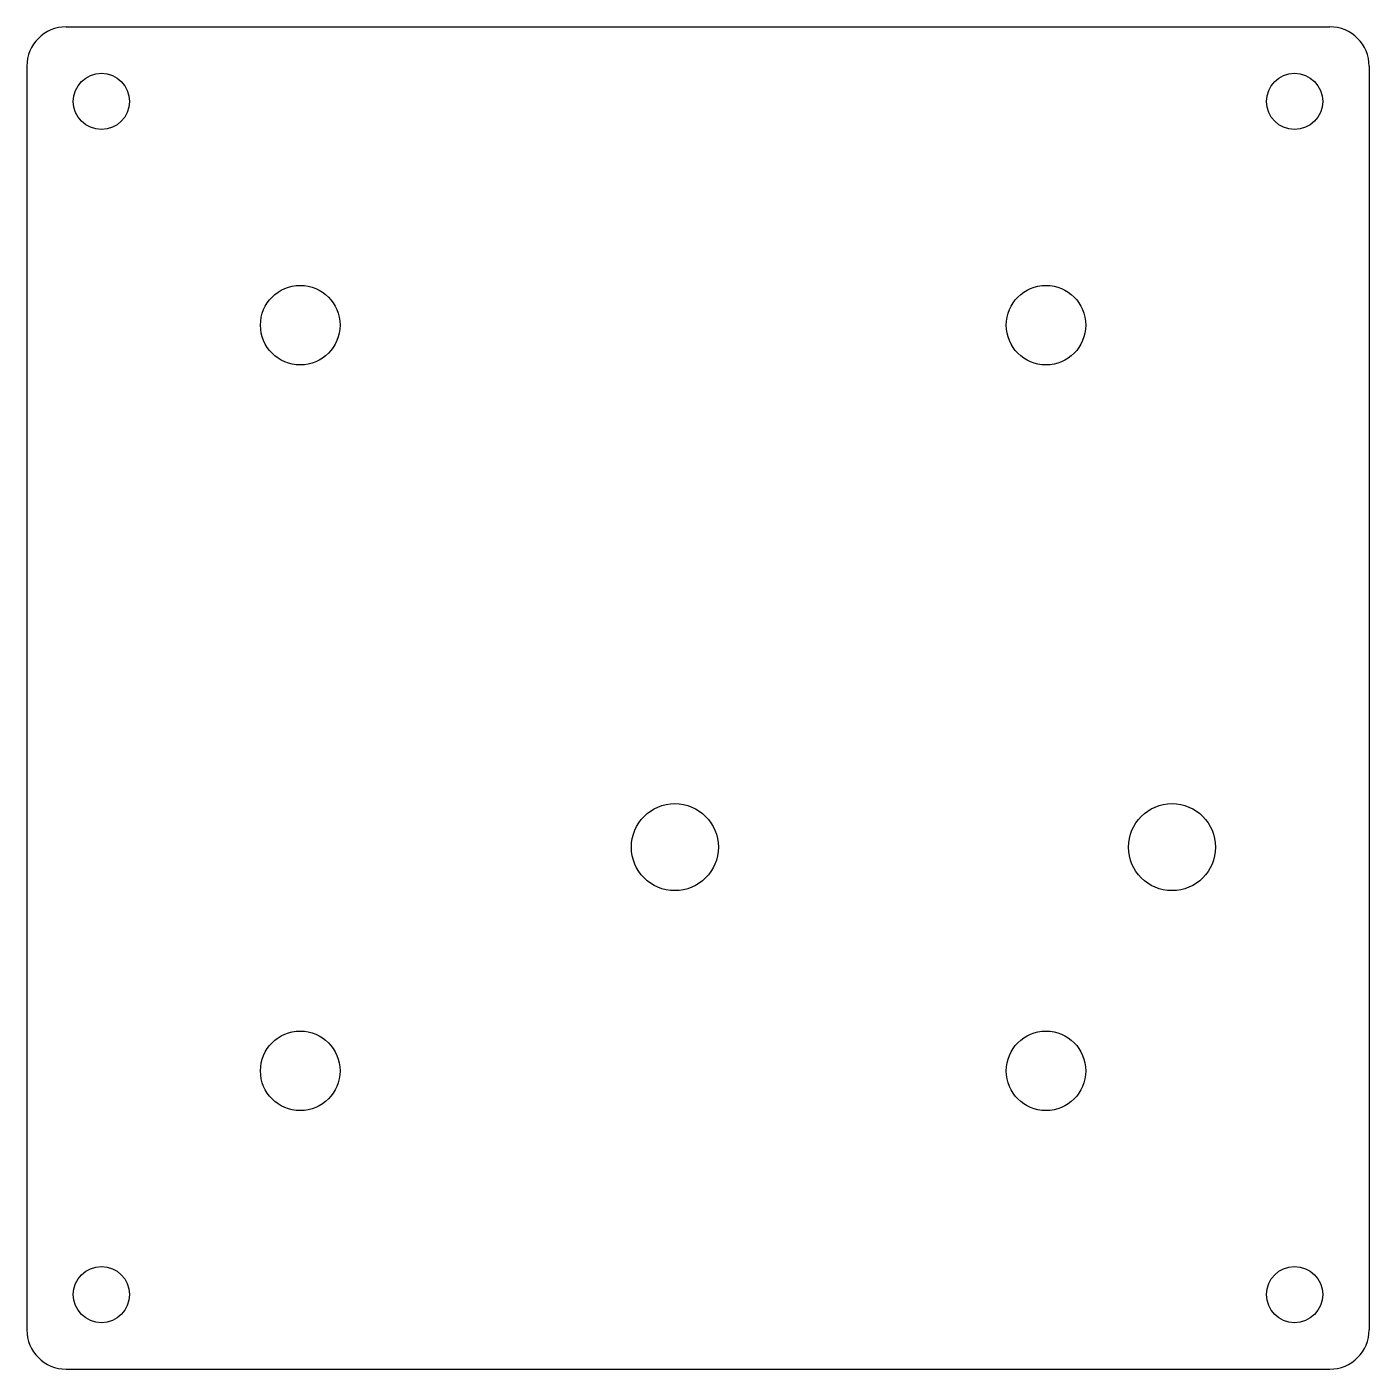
# Model space of a CAD drawing. Header units: millimetres. Extents: x -6 to 48, y -49 to 5.
import ezdxf

# ---------------------------------------------------------------- set-up
doc = ezdxf.new("R2010")
doc.units = ezdxf.units.MM

msp = doc.modelspace()

# ---------------------------------------------------------------- linework, layer by layer
at = {"color": 7, "linetype": 'Continuous', "lineweight": 25}
for p, q in [((-4.4125, 5), (46.4125, 5)), ((-6, 3.4125), (-6, -47.4125)), ((48, 3.4125), (48, -47.4125)), ((-4.4125, -49), (46.4125, -49))]:
    msp.add_line(p, q, dxfattribs=at)
for centre, radius in [((-3, 2), 1.1303), ((45, 2), 1.1303), ((5, -7), 1.6), ((35, -7), 1.6), ((20.07, -28), 1.75), ((40.07, -28), 1.75), ((5, -37), 1.6), ((35, -37), 1.6), ((-3, -46), 1.1303), ((45, -46), 1.1303)]:
    msp.add_circle(centre, radius, dxfattribs=at)
for centre, start, end in [((-4.4125, 3.4125), 90, 180), ((46.4125, 3.4125), 0, 90), ((-4.4125, -47.4125), 180, 270), ((46.4125, -47.4125), 270, 0)]:
    msp.add_arc(centre, 1.5875, start, end, dxfattribs=at)

doc.saveas('drawing.dxf')
